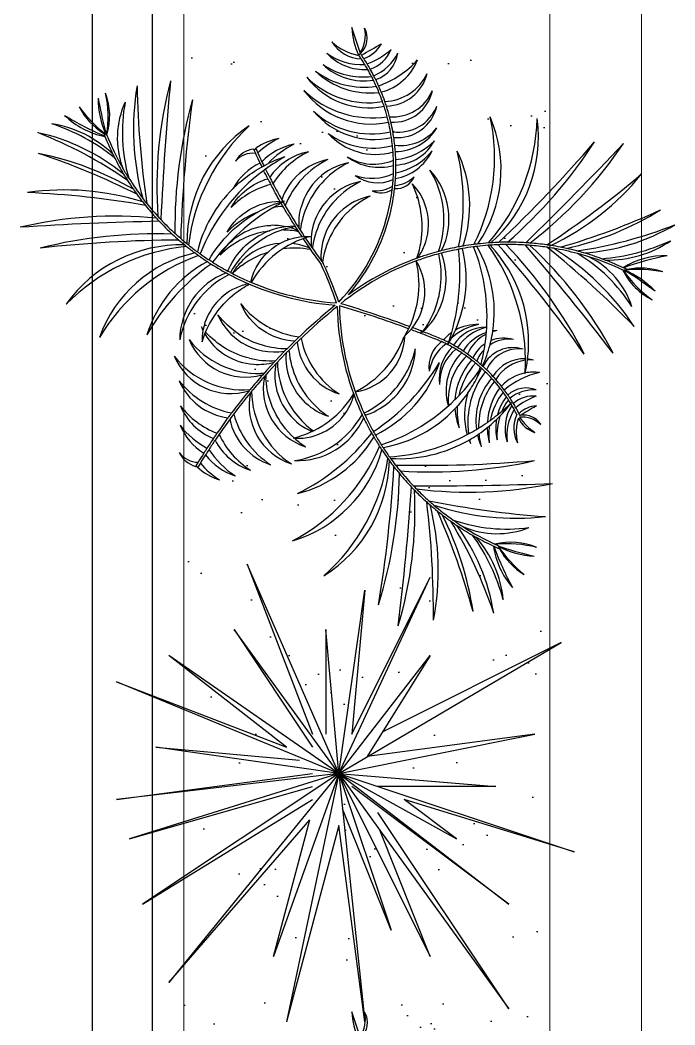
# Model space of a CAD drawing. Header units: millimetres. Extents: x 1227 to 9591, y 2506 to 9588.
# Drawn here: x 3467.7 to 3522.3, y 7191.1 to 7274.9 of the extents above; entities that cross this region are included whole.
import ezdxf

# ---------------------------------------------------------------- set-up
doc = ezdxf.new("R2010")
doc.units = ezdxf.units.MM
doc.layers.add('linee a vista', color=5, linetype='Continuous')
doc.layers.add('Plants', color=92, linetype='Continuous')
doc.layers.add('Pots', color=145, linetype='Continuous', lineweight=13)
doc.layers.add('Soil', color=7, linetype='Continuous', true_color=0xa1c4ab)

# ---------------------------------------------------------------- blocks, each defined once
blk = doc.blocks.new('17')
at = {"layer": 'Soil'}
h = blk.add_hatch(dxfattribs=at)
h.set_pattern_fill('AR-SAND', color=256, scale=1.2, angle=-90, style=0)
h.set_pattern_definition([(307.5, (3106.124, 13045.087), (58.7296, 1.92), [0, -46.3296, 0, -51.816, 0, -49.53]), (277.5, (3106.12, 13045.09), (86.019, -53.9428), [0, -24.9936, 0, -41.7576, 0, -16.002]), (237.5, (3106.124, 13082.577), (0.1725, -94.9191), [0, -15.24, 0, -54.864, 0, -71.628]), (227.5, (3106.12, 13082.58), (26.7515, -91.6268), [0, -7.62, 0, -35.9664, 0, -41.148])])
h.paths.add_polyline_path([(5118.12, 12885.09), (5118.12, 13045.09), (3106.12, 13045.09), (3106.12, 12885.09)])
at = {"layer": 'Plants'}
for p, q in [((4320.12, 12952.79), (4354.41, 13055.66)), ((4354.41, 13055.66), (4331.55, 12981.37)), ((4320.12, 12952.79), (4262.97, 13049.95)), ((4262.97, 13049.95), (4301.93, 12972.01)), ((4320.12, 12952.79), (4302.97, 13038.52)), ((4302.97, 13038.52), (4312.81, 12965.22)), ((4320.12, 12952.79), (4422.99, 13027.09)), ((4320.12, 12952.79), (4377.27, 13027.09)), ((4377.27, 13027.09), (4325.83, 12958.51)), ((4422.99, 13027.09), (4337.26, 12969.94)), ((4320.12, 12952.79), (4325.83, 13021.37)), ((4325.83, 13021.37), (4325.83, 12969.94)), ((4320.12, 12952.79), (4348.69, 13004.23)), ((4348.69, 13004.23), (4331.55, 12981.37)), ((4132.78, 13000.48), (4132.74, 13000.41)), ((4130.64, 12998.47), (4130.62, 12998.44)), ((4127.26, 12990.02), (4127.2, 12989.86)), ((4320.12, 12952.79), (4234.39, 12992.8)), ((4234.39, 12992.8), (4234.39, 12992.8)), ((4302.97, 12958.51), (4234.39, 12992.8)), ((4320.12, 12952.79), (4268.68, 12992.8)), ((4268.68, 12992.8), (4312.81, 12965.22)), ((4320.12, 12952.79), (4400.13, 12992.8)), ((4400.13, 12992.8), (4344.95, 12970.73)), ((4128.2, 12989.65), (4128.14, 12989.5)), ((4128.99, 12981.65), (4129.18, 12981.44)), ((4320.12, 12952.79), (4388.7, 12975.65)), ((4388.7, 12975.65), (4335.63, 12954.42)), ((4320.12, 12952.79), (4240.11, 12964.22)), ((4240.11, 12964.22), (4302.97, 12958.51)), ((4320.12, 12952.79), (4428.7, 12964.22)), ((4428.7, 12964.22), (4342.98, 12952.79)), ((4005.54, 12962.25), (3994.2, 12958.54)), ((4320.12, 12952.79), (4228.68, 12912.79)), ((4320.12, 12952.79), (4257.25, 12947.08)), ((4320.12, 12952.79), (4257.25, 12907.07)), ((4320.12, 12952.79), (4268.68, 12878.5)), ((4320.12, 12952.79), (4280.11, 12855.64)), ((4320.12, 12952.79), (4308.69, 12872.78)), ((4320.12, 12952.79), (4411.56, 12878.5)), ((4320.12, 12952.79), (4400.13, 12924.22)), ((4320.12, 12952.79), (4348.69, 12861.35)), ((4320.12, 12952.79), (4428.7, 12929.93)), ((4320.12, 12952.79), (4377.27, 12867.07)), ((4320.12, 12952.79), (4331.55, 12855.64)), ((4342.98, 12952.79), (4428.7, 12929.93)), ((4257.25, 12947.08), (4302.97, 12947.08)), ((4097.16, 12945.94), (4097.25, 12946)), ((4228.68, 12912.79), (4302.97, 12941.36)), ((4257.25, 12907.07), (4308.69, 12941.36)), ((4331.55, 12855.64), (4320.12, 12941.36)), ((4348.69, 12861.35), (4325.83, 12941.36)), ((4377.27, 12867.07), (4331.55, 12941.36)), ((4400.13, 12924.22), (4340.37, 12940.15)), ((4411.56, 12878.5), (4340.37, 12940.15)), ((4308.69, 12872.78), (4314.4, 12935.65)), ((4308.69, 12929.93), (4268.68, 12878.5)), ((4280.11, 12855.64), (4308.69, 12929.93))]:
    blk.add_line(p, q, dxfattribs=at)
for points in [[(4435.38, 12962.14, 0.196497), (4424.55, 12964.1, -0.339351), (4435.68, 12962.28, -0.001093)], [(4435.7, 12962.25), (4424.36, 12958.54, 0.109533), (4436.35, 12961.47, -0.000646)], [(4135.21, 12931.01, 0.179749), (4159.28, 12942.31, -0.347789)], [(4170.44, 12941.74, -0.003736), (4170.73, 12941.16, 0.294809)], [(4071.74, 12939.09, 0.075374), (4082.75, 12935.96, 0.251822)], [(4105.49, 12914.38, -0.363818), (4085.43, 12940.3, 0.196473), (4105.55, 12914.52, 0.196473)], [(4158.14, 12938.26, -0.229229), (4136.35, 12929.88)], [(4151.44, 12925.42, 0.246361), (4170.73, 12941.16, -0.048035), (4173.58, 12933.38, -0.195329), (4147.66, 12920.98, 0.032147)], [(4082.1, 12935.54, -0.088667), (4072.7, 12936.33, 0.251822)], [(4090.02, 12914.71, -0.129352), (4081.1, 12933.45, 0.431375), (4081, 12933.39, 0.119795), (4084.56, 12918.98)], [(4131.2, 12933.62, -0.290683), (4114.86, 12909.99, 0.200061), (4129.34, 12935.55, 0.204545)], [(4173.58, 12933.38, -0.001903), (4173.66, 12933.06, 0.004287), (4173.69, 12933.5, 0.359478)], [(4072.93, 12923.96, -0.014945), (4070.11, 12928.9, 0.056899), (4074.81, 12917.4, 0.197286)], [(4075.54, 12930.29, -0.003436), (4072.34, 12928.4, 0.029333), (4072.93, 12923.96, 0.094066), (4096.73, 12897.66, 0.016631), (4100.66, 12904.38, -0.1786)], [(4081.24, 12929.68, 0.062421), (4080.62, 12923.04, -0.163076)], [(4128.15, 12909.11, 0.148044), (4134.47, 12930.32, 0.236606)], [(4135.71, 12929.1, -0.183268), (4131.98, 12910.46, 0.232701)], [(4140.41, 12925.98, 0.089256), (4153.66, 12928.68, 0.239259)], [(4056.67, 12919.98, 0.140523), (4093.07, 12892.21, 0.010124), (4095.74, 12896.12, -0.138829), (4074.81, 12917.4, 0.106077), (4083.6, 12904, -0.267567), (4070.08, 12927.1, -0.007749), (4062.73, 12923.08, 0.133418), (4072.79, 12905.77, -0.197101), (4060.27, 12921.8, -0.003808), (4056.59, 12919.94)], [(4069.44, 12927.9, 0.000772), (4070.16, 12928.31), (4070.27, 12928.37)], [(4088.51, 12927.11, 0.160202), (4094.88, 12911.93, 0.366572)], [(4138.7, 12913.82, 0.075449), (4139.73, 12925.24, 0.232803)], [(4141.33, 12915.56, 0.085229), (4140.43, 12924.58, 0.351414)], [(4141.09, 12925.34, 0.097476), (4151.44, 12925.42, 0.362473)], [(4064.51, 12906.58, -0.082287), (4053.64, 12921.94, 0.030096)], [(4056.07, 12920.8, 0.003081), (4056.67, 12919.98, 0.176085)], [(4059.66, 12922.61, 0.002878), (4062.41, 12924.05)], [(4083.43, 12920.05, 0.144874), (4093.62, 12900.92, -0.254884), (4080.62, 12923.04, -0.048866)], [(4083.43, 12920.05, -0.017782), (4082.98, 12922.72)], [(4098.15, 12910.43, -0.086364), (4092.35, 12921.81)], [(4145.26, 12920.17, -0.009368), (4145.33, 12918.74, 0.377655)], [(4146.58, 12920.35, 0.003602), (4146.96, 12920.27, -0.039649)], [(4100.66, 12904.38, -0.1786), (4084.56, 12918.98, -0.008554)], [(4108.03, 12907.74, 0.237435), (4126.04, 12893.55, -0.008495), (4125.03, 12892.74, 0.01585), (4126.58, 12893.45, 0.048298), (4131.48, 12893.04, -0.020925), (4128.07, 12894.26, 0.248521), (4141.33, 12915.56, 0.02818)], [(4145.95, 12919.31, 0.003168), (4145.86, 12919.64, 0.391787)], [(4089.98, 12914.76, 0.090284), (4101.24, 12905.46, 0.008097), (4102.96, 12908.84, -0.027842)], [(4098.1, 12910.49, 0.035297), (4101.53, 12906.51, -0.366572), (4101.5, 12906.45, -0.08219), (4094.88, 12911.93, -0.031169)], [(4106.16, 12913.38, 0.058472), (4108.03, 12907.74, -0.020925)], [(4110.45, 12907.43, -0.043602), (4106.3, 12913.7, 0.369533)], [(4138.7, 12913.82, -0.14981), (4127.25, 12894.6, -0.124183), (4110.45, 12907.43, 0.098921)], [(4152.43, 12914.01, 0.000569), (4152.9, 12913.62)], [(4153.15, 12914.72, 0.00072), (4153.75, 12914.22, 0.086941)], [(4128.15, 12909.11, -0.081837), (4119.71, 12900, 0.153952), (4131.98, 12910.46, 0.041473)], [(4163.03, 12906.91, 0.002758), (4165.42, 12905.13, 0.086941)], [(4101.24, 12905.46, -0.002616), (4100.66, 12904.38)], [(4101.37, 12903.56, 0.003177), (4102.08, 12904.88, 0.040866)], [(4162.6, 12905.97, 0.002406), (4164.69, 12904.42)], [(4171.51, 12899.55, 0.002559), (4173.8, 12897.99)], [(4171.95, 12900.48, 0.002878), (4174.51, 12898.73, 0.086941)], [(4096.73, 12897.66, -0.003885), (4095.74, 12896.12)], [(4096.45, 12895.37, 0.004157), (4097.52, 12897.02, 0.040866)], [(4126.04, 12893.55, 0.005309), (4126.58, 12893.45, -0.020925)], [(4128.07, 12894.26, -0.005146), (4127.25, 12894.6, 0.369533)], [(4178.02, 12895.2, 0.00239), (4180.2, 12893.8)], [(4178.52, 12896.08, 0.002622), (4180.9, 12894.55, 0.086941)], [(4093.07, 12892.21, -0.003104), (4092.22, 12891.03)], [(4092.69, 12889.97, 0.003859), (4093.76, 12891.44, 0.040866)], [(4184.13, 12891.35, 0.001961), (4185.95, 12890.25)], [(4184.51, 12892.3, 0.00206), (4186.41, 12891.15, 0.086941)], [(4089.21, 12887.1, -0.001743), (4088.7, 12886.46)], [(4089.19, 12885.47, 0.002276), (4089.87, 12886.3, 0.040866)], [(4086.39, 12883.7, -0.007125), (4084.18, 12881.21)], [(4084.46, 12880.02, 0.008209), (4087.04, 12882.91, 0.040866)], [(4078.13, 12875.06, -0.004048), (4076.74, 12873.77)], [(4077.53, 12873.13, 0.003791), (4078.84, 12874.35, 0.040866)], [(4071.06, 12868.89, -0.006188), (4068.78, 12867.11)], [(4070.41, 12867.1, 0.004036), (4071.91, 12868.28, 0.040866)], [(4064.86, 12863.01, 0.005709), (4067.06, 12864.57, 0.040866)], [(4059.95, 12860.99, -0.010919), (4055.56, 12858.37)], [(4058.26, 12858.77, 0.006714), (4060.96, 12860.44, 0.040866)], [(4049.58, 12854.07, 0.003648), (4051.12, 12854.84, 0.040866)], [(4041.15, 12851.44, -0.000462), (4040.95, 12851.36)], [(4041.63, 12850.54, 0.000378), (4041.79, 12850.61, 0.040866)]]:
    blk.add_lwpolyline(points, format="xyb", dxfattribs=at)
for centre, radius, start, end in [((4003.74, 13054.25), 89.09, 3.651, 30.678), ((3899.59, 13028.45), 194.32, 8.4065, 21.5106), ((4046.97, 13070.38), 48.84, 358.7158, 34.2682), ((4008.12, 13061.14), 87.32, 4.2903, 24.883), ((4128.98, 13095.61), 35.11, 178.8388, 211.7576), ((4224.11, 13122.5), 132.84, 191.3683, 199.8991), ((3957.16, 13021.48), 137.08, 13.0034, 31.6298), ((3786.33, 12961.19), 316.48, 16.2373, 24.6864), ((4128.45, 13084.63), 29.16, 160.3907, 191.6781), ((4157.79, 13083.2), 57.9, 168.8265, 185.5774), ((4133.98, 13064.12), 36.4, 132.3526, 158.3015), ((4280.47, 12962.78), 213.75, 143.1361, 146.9078), ((4087.69, 13102.64), 28.55, 295.9101, 333.3533), ((4072.51, 13118.43), 49.74, 303.8983, 324.8954), ((3986.52, 12996.38), 114.07, 25.5341, 51.0825), ((3749.49, 12822.16), 405.51, 33.1086, 40.4276), ((4406.98, 12790.64), 405.51, 134.0824, 141.3699), ((4187.71, 12986.73), 114.07, 123.4275, 148.309), ((4155.05, 13019.71), 72.53, 122.4221, 148.9238), ((4128.08, 13045.13), 37.74, 108.403, 153.334), ((4206.11, 13027.05), 118.12, 154.0524, 154.8289), ((4128.45, 13084.63), 29.16, 191.6781, 194.0132), ((4280.47, 12962.78), 213.75, 146.9078, 147.518), ((4206.11, 13027.05), 117.11, 153.3996, 154.672), ((3945.48, 12927.83), 179.37, 37.203, 56.3743), ((3167.97, 12142.06), 1281.92, 44.12085, 46.84242), ((4206.11, 13027.05), 117.11, 154.7778, 162.6046), ((4206.11, 13027.05), 118.12, 154.9155, 159.0497), ((4206.11, 13027.05), 118.12, 154.8289, 154.9155), ((4206.11, 13027.05), 117.11, 154.672, 154.7778), ((4919.87, 12058.06), 1281.92, 127.66759, 130.38839), ((4221.1, 12914.61), 179.37, 118.1357, 137.2583), ((4206.11, 13027.05), 118.12, 159.0497, 159.8858), ((4206.11, 13027.05), 118.12, 159.8858, 163.8423), ((3931.27, 12890.19), 207.72, 41.0184, 57.0804), ((3671.76, 12630.42), 571.97, 43.2926, 49.3771), ((4206.11, 13027.05), 117.11, 162.6046, 165.107), ((4232.59, 12875.74), 207.72, 117.4296, 133.7296), ((4466.06, 12592.34), 571.97, 125.1329, 131.2295), ((4206.11, 13027.05), 117.11, 165.107, 170.3621), ((4206.11, 13027.05), 118.12, 165.381, 167.6451), ((4206.11, 13027.05), 118.12, 163.8423, 165.381), ((4206.11, 13027.05), 118.12, 167.6451, 168.9536), ((4206.11, 13027.05), 118.12, 168.9536, 170.9904), ((4206.11, 13027.05), 118.12, 171.9154, 175.5173), ((4206.11, 13027.05), 118.12, 170.9904, 171.9154), ((4206.11, 13027.05), 117.11, 171.7804, 175.4452), ((4206.11, 13027.05), 117.11, 170.3621, 171.7804), ((4017.86, 13009.42), 179.37, 352.7264, 11.8489), ((2912.54, 12994.42), 1281.92, 359.5963, 2.31709), ((3803.43, 13072.18), 405.51, 348.6148, 355.9023), ((4094.58, 13030.17), 114.07, 341.6757, 6.5572), ((4042.13, 12978.48), 61.59, 41.5229, 97.5876), ((4031.7, 12953.73), 85.82, 48.7225, 88.465), ((4164.45, 13037.91), 19.66, 172.4715, 190.674), ((4178.82, 13047.73), 34.62, 192.0833, 220.7471), ((4163.48, 13034.68), 11.78, 157.901, 222.3841), ((4169.66, 13038.11), 17.12, 176.6305, 217.6985), ((4167.51, 13037.48), 12.29, 172.3804, 222.7495), ((4182.53, 13048.61), 28.81, 199.256, 219.6479), ((5521.28, 13851.55), 1585.7, 210.81804, 211.1188), ((4171.29, 13039.94), 11.84, 183.7009, 224.7466), ((4172.21, 13033.77), 8.62, 121.5261, 191.6155), ((4176.27, 13032.94), 11.85, 136.3267, 185.7028), ((4150.95, 13051.54), 23.96, 304.3767, 327.1816), ((4160.13, 13041.69), 11.4, 294.4963, 344.0527), ((3980.7, 12993.24), 207.72, 356.2551, 12.5551), ((3613.53, 12990.02), 571.97, 358.7552, 4.8517), ((4247.66, 13028.01), 28.55, 156.6314, 194.0746), ((4269.51, 13026.54), 49.74, 165.0893, 186.0864), ((4206.11, 13027.05), 118.12, 176.3862, 180.2601), ((4206.11, 13027.05), 118.12, 175.5173, 176.3862), ((4206.11, 13027.05), 117.11, 176.3729, 180.592), ((4206.11, 13027.05), 117.11, 175.4452, 176.3729), ((4131.62, 12974.19), 61.59, 83.1023, 133.4274), ((4139.63, 12948.56), 85.82, 90.4603, 125.8761), ((4154.66, 13033.7), 15.73, 177.533, 239.2506), ((4139.63, 12948.56), 85.82, 90.0324, 90.4603), ((4154.66, 13033.7), 15.73, 164.5686, 174.0632), ((4131.62, 12974.19), 61.59, 82.6491, 83.1023), ((4157.28, 13036.58), 17.83, 175.8014, 184.2253), ((4131.62, 12974.19), 61.59, 77.3186, 82.6491), ((4139.63, 12948.56), 85.82, 86.3142, 90.0324), ((4157.28, 13036.58), 17.83, 187.0891, 238.4415), ((4131.62, 12974.19), 61.59, 76.9224, 77.3186), ((4164.32, 13038.12), 19.57, 191.5428, 226.7221), ((4139.63, 12948.56), 85.82, 86.045, 86.3142), ((4140.84, 13026.34), 72.53, 341.0609, 7.5626), ((4177.64, 13022.01), 37.74, 336.6506, 21.5816), ((4188.8, 13039.7), 36.4, 331.6832, 357.6321), ((4188.12, 13070.2), 57.9, 304.4073, 321.1582), ((4017.02, 13086.83), 213.75, 343.045, 346.8486), ((4208.07, 13048.65), 29.16, 298.3843, 329.594), ((4148.7, 13028.96), 14.63, 162.4645, 244.0621), ((4150.29, 13031.5), 15.65, 173.1659, 245.0875), ((4195.98, 12967.11), 72.48, 119.4481, 121.151), ((4195.98, 12967.11), 71.47, 119.1685, 120.8691), ((4214.32, 12933.96), 110.36, 117.7778, 119.2789), ((4195.98, 12967.11), 71.47, 117.2134, 119.1685), ((4172.36, 13046.71), 20.52, 236.8987, 278.126), ((4176.43, 13005.08), 29.78, 115.176, 117.0579), ((4169.24, 13042.52), 13.25, 243.3645, 299.0149), ((4163.77, 13032.04), 0, 64.0795, 64.0795), ((4170.91, 13049.63), 19.3, 251.6979, 284.256), ((4206.11, 13027.05), 118.12, 180.2601, 182.1415), ((4206.11, 13027.05), 117.11, 180.592, 182.2248), ((4144.65, 13024.87), 14.73, 163.2096, 202.03), ((4145.48, 13027.12), 15.07, 172.3371, 213.0671), ((4182.11, 12983.97), 50.65, 125.6415, 128.0232), ((4206.28, 12954.23), 88.94, 125.3871, 127.1353), ((4195.98, 12967.11), 71.47, 124.4543, 126.4286), ((4195.98, 12967.11), 72.48, 123.3718, 124.641), ((4195.98, 12967.11), 71.47, 123.1894, 124.4543), ((4169.13, 13043.57), 22.18, 232.2189, 255.2084), ((4195.98, 12967.11), 72.48, 121.151, 123.3718), ((4195.98, 12967.11), 71.47, 121.6886, 123.1894), ((4172.13, 13047.79), 25.86, 233.7989, 246.7422), ((4121.01, 12979.13), 61.59, 52.4762, 53.0623), ((4096.22, 12968.81), 85.82, 43.5384, 43.9397), ((4096.22, 12968.81), 85.82, 40.0501, 43.5384), ((4195.98, 12967.11), 71.47, 120.8691, 121.6075), ((4121.01, 12979.13), 61.59, 45.7427, 52.4762), ((4169.45, 13044.17), 18.7, 237.1626, 288.0906), ((4215.74, 13055.14), 35.11, 278.2271, 311.1459), ((4175.22, 13145.31), 132.84, 290.0856, 298.6164), ((4056.18, 12966.16), 57.57, 55.5421, 113.4524), ((4051.17, 12937.87), 83.05, 62.9193, 102.4422), ((4206.11, 13027.05), 118.12, 182.1415, 183.7599), ((4206.11, 13027.05), 117.11, 182.2248, 183.9837), ((4118.37, 12963.18), 57.57, 81.5834, 119.7233), ((4143.53, 13024.61), 17.12, 189.3135, 195.2926), ((4145.09, 13022.72), 18.48, 182.7415, 188.0771), ((4195.98, 12967.11), 72.48, 131.5066, 132.9259), ((4195.98, 12967.11), 71.47, 131.3077, 132.7579), ((4199.83, 12962.61), 78.41, 128.6099, 131.435), ((4195.98, 12967.11), 71.47, 128.3996, 131.3077), ((4168.69, 13045.96), 32.07, 231.6858, 271.0051), ((4195.98, 12967.11), 71.47, 126.4286, 128.3996), ((4168.53, 13046.82), 29.13, 234.4251, 266.4472), ((4171.92, 13048.38), 30.04, 232.2833, 258.3918), ((4096.22, 12968.81), 85.82, 38.4101, 40.0501), ((4096.22, 12968.81), 85.82, 35.7523, 38.4101), ((4172.13, 13047.79), 25.86, 251.6569, 275.0735), ((4121.01, 12979.13), 61.59, 43.7054, 45.7427), ((4169.13, 13043.57), 22.18, 260.6527, 283.7734), ((4121.01, 12979.13), 61.59, 39.7957, 43.7054), ((4113.65, 13070.18), 117.11, 327.3801, 335.2069), ((4266.99, 12940.38), 87.32, 105.1017, 125.6944), ((4249.11, 12976.09), 48.84, 95.7165, 131.2689), ((4113.65, 13070.18), 117.11, 335.2069, 335.3127), ((4113.65, 13070.18), 117.11, 335.3127, 337.04), ((4017.02, 13086.83), 213.75, 342.4667, 343.045), ((4113.65, 13070.18), 118.12, 335.1558, 336.4558), ((4208.07, 13048.65), 29.16, 295.9715, 298.3843), ((4206.11, 13027.05), 118.12, 183.7599, 184.2817), ((4206.11, 13027.05), 118.12, 184.2817, 186.5247), ((4206.11, 13027.05), 117.11, 183.9837, 184.3833), ((4206.11, 13027.05), 117.11, 184.3833, 186.8052), ((4120.65, 12934.54), 83.05, 85.2836, 111.6553), ((4125.18, 13017.08), 0.0276, 4.3757, 169.4829), ((4141.58, 13017.01), 16.43, 179.713, 238.5373), ((4146.8, 13023.09), 22.41, 195.5453, 235.1857), ((4118.37, 12963.18), 57.57, 81.3636, 81.5834), ((4118.37, 12963.18), 57.57, 77.3349, 81.3636), ((4145.04, 13023.05), 18.48, 198.0976, 239.2003), ((4120.65, 12934.54), 83.05, 84.7959, 85.2836), ((4120.65, 12934.54), 83.05, 81.9084, 84.7959), ((4143.49, 13024.94), 17.12, 206.6783, 247.4483), ((4118.37, 12963.18), 57.57, 75.4311, 77.3349), ((4144.65, 13024.87), 14.73, 213.3864, 245.8851), ((4120.65, 12934.54), 83.05, 80.1038, 81.9084), ((4118.37, 12963.18), 57.57, 65.625, 75.4311), ((4120.65, 12934.54), 83.05, 75.453, 80.1038), ((4145.48, 13027.12), 15.07, 225.5729, 248.513), ((4195.98, 12967.11), 72.48, 136.1648, 137.7863), ((4195.98, 12967.11), 71.47, 135.9772, 137.7908), ((4195.98, 12967.11), 72.48, 132.9259, 136.1648), ((4195.98, 12967.11), 71.47, 132.7579, 135.9772), ((4166.88, 13045.72), 36.53, 232.3912, 277.6991), ((4166.01, 13041.23), 28.51, 229.403, 277.6499), ((4096.22, 12968.81), 85.82, 34.761, 35.7523), ((4096.22, 12968.81), 85.82, 31.6912, 34.761), ((4171.92, 13048.38), 30.04, 263.1429, 277.2078), ((4121.01, 12979.13), 61.59, 38.7567, 39.7957), ((4168.53, 13046.82), 29.13, 270.9888, 284.2105), ((4121.01, 12979.13), 61.59, 34.5213, 38.7567), ((4311.69, 12836.22), 194.32, 108.4741, 121.5781), ((4264.53, 12932.6), 89.09, 99.3067, 126.3337), ((4113.65, 13070.18), 118.12, 330.935, 335.0692), ((4113.65, 13070.18), 118.12, 335.0692, 335.1558), ((4206.11, 13027.05), 118.12, 186.5247, 187.4091), ((4206.11, 13027.05), 117.11, 186.8052, 187.5167), ((4142.72, 13012.92), 18.72, 176.7711, 209.1481), ((4145.83, 13017.47), 22.08, 189.1146, 224.5422), ((4195.98, 12967.11), 72.48, 140.6196, 142.3078), ((4195.98, 12967.11), 71.47, 140.5028, 142.234), ((4195.98, 12967.11), 72.48, 138.7175, 140.6196), ((4195.98, 12967.11), 71.47, 138.3166, 140.5028), ((4161.76, 13035.82), 31.29, 228.0066, 257.7301), ((4195.98, 12967.11), 72.48, 137.9914, 138.7175), ((4195.98, 12967.11), 72.48, 137.7863, 137.9914), ((4195.98, 12967.11), 71.47, 137.7908, 138.3166), ((4120.65, 12934.54), 83.05, 73.7717, 74.6757), ((4121.09, 12961.91), 57.57, 63.1622, 67.5873), ((4097.68, 12945.25), 83.05, 46.2481, 56.213), ((4120.65, 12934.54), 83.05, 71.4451, 73.7717), ((4121.09, 12961.91), 57.57, 55.2862, 63.1622), ((4096.22, 12968.81), 85.82, 30.9742, 31.6912), ((4096.22, 12968.81), 85.82, 28.315, 30.9742), ((4168.69, 13045.96), 32.07, 275.4885, 285.7577), ((4121.01, 12979.13), 61.59, 33.8055, 34.5213), ((4166.01, 13041.23), 28.51, 282.5063, 293.5338), ((4121.01, 12979.13), 61.59, 30.028, 33.8055), ((4113.65, 13070.18), 118.12, 330.0989, 330.935), ((4072.06, 12955.25), 54.78, 71.2352, 115.8031), ((4206.11, 13027.05), 118.12, 187.4091, 189.718), ((4206.11, 13027.05), 117.11, 187.5167, 189.9559), ((4104.22, 12953.7), 54.78, 66.1483, 104.2219), ((4195.98, 12967.11), 72.48, 144.5725, 146.4372), ((4195.98, 12967.11), 71.47, 144.5429, 146.4984), ((4195.98, 12967.11), 72.48, 142.3078, 144.5725), ((4195.98, 12967.11), 71.47, 142.234, 144.5429), ((4156.73, 13027.36), 26.7, 224.7318, 275.1296), ((4158.83, 13032.64), 29.12, 228.3561, 265.9903), ((4121.09, 12961.91), 57.57, 47.8704, 55.2862), ((4163.46, 13038.83), 31.11, 252.0564, 286.0934), ((4096.22, 12968.81), 85.82, 27.8751, 28.315), ((4096.22, 12968.81), 85.82, 4.1086, 27.8751), ((4166.88, 13045.72), 36.53, 281.7655, 284.3577), ((4121.01, 12979.13), 61.59, 29.7822, 30.028), ((4163.46, 13038.83), 31.11, 290.7063, 293.646), ((4121.01, 12979.13), 61.59, 356.5573, 29.7822), ((4332.93, 12706.21), 316.48, 105.2983, 113.7473), ((4269.35, 12875.85), 137.08, 98.3549, 116.9813), ((4113.65, 13070.18), 118.12, 326.1424, 330.0989), ((4070.5, 12912.09), 95.11, 78.1464, 103.5434), ((4206.11, 13027.05), 118.12, 189.718, 190.6708), ((4206.11, 13027.05), 118.12, 190.6708, 194.3542), ((4206.11, 13027.05), 117.11, 189.9559, 190.7917), ((4101.65, 12910.6), 95.11, 74.2941, 96.3883), ((4206.11, 13027.05), 117.11, 190.7917, 194.5381), ((4104.22, 12953.7), 54.78, 61.8136, 66.1483), ((4195.98, 12967.11), 72.48, 148.7646, 150.3214), ((4195.98, 12967.11), 71.47, 148.9474, 150.447), ((4195.98, 12967.11), 72.48, 146.4372, 148.7646), ((4195.98, 12967.11), 71.47, 146.4984, 148.9474), ((4149.63, 13015.87), 19.05, 218.6491, 271.5678), ((4152.76, 13022.59), 22.92, 224.3775, 286.4674), ((4097.68, 12945.25), 83.05, 44.6217, 46.2481), ((4097.68, 12945.25), 83.05, 18.3294, 44.6217), ((4161.76, 13035.82), 31.29, 266.2401, 283.7247), ((4121.09, 12961.91), 57.57, 46.3908, 47.8704), ((4158.83, 13032.64), 29.12, 273.8825, 290.8369), ((4121.09, 12961.91), 57.57, 10.2614, 46.3908), ((4113.65, 13070.18), 117.11, 324.8777, 327.3801), ((4113.65, 13070.18), 118.12, 324.6037, 326.1424), ((4077.85, 12969.17), 31.76, 64.1983, 132.3952), ((4078.08, 12957.5), 41.26, 70.1896, 121.6297), ((4103.92, 12967.92), 31.76, 70.9829, 110.5989), ((4142.72, 13012.92), 18.72, 215.0831, 230.0132), ((4101.65, 12910.6), 95.11, 71.981, 74.2941), ((4104.22, 12953.7), 54.78, 59.6473, 61.8136), ((4195.98, 12967.11), 72.48, 152.5384, 154.267), ((4101.65, 12910.6), 95.11, 71.5141, 71.981), ((4145.83, 13017.47), 22.08, 228.0662, 230.1058), ((4195.98, 12967.11), 71.47, 152.8361, 154.3514), ((4195.98, 12967.11), 72.48, 152.2959, 152.5384), ((4101.65, 12910.6), 95.11, 70.9666, 71.5141), ((4195.98, 12967.11), 72.48, 150.3214, 152.1455), ((4104.22, 12953.7), 54.78, 58.7069, 59.6473), ((4195.98, 12967.11), 71.47, 152.2318, 152.8361), ((4147.32, 13010.43), 18.36, 215.6122, 260.5302), ((4195.98, 12967.11), 71.47, 150.447, 152.1648), ((4147.73, 13016.6), 19.91, 225.6347, 276.9752), ((4159.05, 13000.57), 0.209, 11.2006, 72.6526), ((4113.65, 13070.18), 117.11, 319.6225, 324.8777), ((4113.65, 13070.18), 118.12, 322.3396, 324.6037), ((4024.75, 12978.5), 17.54, 354.5443, 77.5426), ((4021.93, 12978.95), 17.94, 351.9168, 68.4151), ((4026.41, 12977.03), 22, 1.3016, 58.0107), ((4025.36, 12979.74), 20.39, 353.027, 51.4387), ((4033.86, 12976.71), 20.42, 2.9901, 61.4499), ((4024.16, 12974.61), 27.92, 6.3964, 45.8301), ((4206.11, 13027.05), 118.12, 194.3542, 195.0823), ((4206.11, 13027.05), 118.12, 195.0823, 197.09), ((4206.11, 13027.05), 117.11, 194.5381, 195.1377), ((4102.58, 12956.32), 41.26, 83.3101, 103.3433), ((4206.11, 13027.05), 117.11, 195.1377, 196.9935), ((4102.58, 12956.32), 41.26, 52.8804, 83.3101), ((4103.92, 12967.92), 31.76, 42.1148, 70.9829), ((4555.3, 12823.9), 459.14, 158.0388, 158.7896), ((4555.3, 12823.9), 458.13, 158.0326, 158.7896), ((4555.3, 12823.9), 459.14, 157.6577, 158.0388), ((4555.3, 12823.9), 458.13, 157.6978, 158.0326), ((4195.98, 12967.11), 72.48, 154.267, 154.363), ((4555.3, 12823.9), 458.13, 157.6595, 157.6978), ((4142.46, 13005.91), 13.71, 216.4505, 277.677), ((4091.55, 12915.31), 95.11, 33.5964, 59.0181), ((4122.92, 12944.98), 54.78, 25.7628, 71.2778), ((4231.25, 12882.22), 114.07, 78.9021, 104.4506), ((4113.65, 13070.18), 118.12, 318.9943, 321.0311), ((4113.65, 13070.18), 118.12, 321.0311, 322.3396), ((4009.75, 12973.24), 18.73, 1.1953, 76.1837), ((4005.24, 12972.19), 21.23, 2.0396, 64.9508), ((4018.15, 12976.67), 17.41, 356.3608, 78.2877), ((4014.58, 12976.5), 18.63, 355.3524, 67.5863), ((4038.28, 12973.55), 22.29, 10.4845, 63.9811), ((4031.75, 12972.97), 26.29, 10.4322, 51.6376), ((4080.13, 12966.51), 25.5, 68.0641, 133.7681), ((4080.13, 12966.51), 25.5, 54.6786, 68.0641), ((4206.11, 13027.05), 118.12, 197.09, 199.6557), ((4206.11, 13027.05), 117.11, 196.9935, 200.1606), ((4109.54, 12964.96), 25.5, 40.7419, 121.5966), ((4113.65, 13070.18), 117.11, 314.5395, 318.2043), ((4113.65, 13070.18), 118.12, 314.4674, 318.0693), ((4113.65, 13070.18), 117.11, 318.2043, 319.6225), ((4250.07, 12588.65), 405.51, 89.557, 96.8761), ((4113.65, 13070.18), 118.12, 318.0693, 318.9943), ((3999.68, 12965.51), 23.4, 14.5418, 68.2807), ((3980.92, 12956.93), 40.88, 18.9542, 47.8705), ((4055.98, 12977.8), 8.63, 356.1607, 66.6933), ((4050.23, 12976.51), 13, 3.784, 45.1514), ((4081.28, 12946.01), 43.21, 81.4835, 115.7736), ((4081.28, 12946.01), 43.21, 71.4971, 81.4835), ((4206.11, 13027.05), 118.12, 199.6557, 199.824), ((4206.11, 13027.05), 118.12, 199.824, 216.3605), ((4206.11, 13027.05), 117.11, 200.1606, 200.1788), ((4106.43, 12944.67), 43.21, 58.7364, 103.7146), ((4206.11, 13027.05), 117.11, 200.1788, 218.8194), ((4555.3, 12823.9), 459.14, 158.8552, 159.4623), ((4555.3, 12823.9), 458.13, 158.8108, 159.5055), ((4555.3, 12823.9), 459.14, 158.8108, 158.842), ((4125.4, 12946.04), 41.26, 45.738, 77.1043), ((4133.43, 12954.52), 31.76, 58.7327, 87.8699), ((4113.65, 13070.18), 117.11, 313.6118, 314.5395), ((4113.65, 13070.18), 118.12, 313.5985, 314.4674), ((4205.1, 12806.72), 179.37, 73.6104, 92.7816), ((4555.3, 12823.9), 459.14, 159.6265, 163.5874), ((4555.3, 12823.9), 458.13, 159.6387, 163.6218), ((4128.19, 12956.16), 25.5, 8.6993, 88.2029), ((4114.63, 12940.74), 43.21, 26.4514, 70.328), ((4133.43, 12954.52), 31.76, 17.8956, 58.7327), ((4113.65, 13070.18), 117.11, 309.3927, 313.6118), ((4113.65, 13070.18), 118.12, 309.7245, 313.5985), ((4102.64, 11706.06), 1281.92, 83.14227, 85.86384), ((4003.6, 12964.64), 14.03, 17.9721, 82.8512), ((3996.45, 12960.22), 20.38, 22.783, 64.1217), ((4054.89, 12891.58), 86.19, 98.46, 100.1534), ((4054.89, 12891.58), 86.19, 96.1945, 98.46), ((4054.89, 12891.58), 86.19, 94.3182, 96.1945), ((4054.89, 12891.58), 86.19, 91.9825, 94.3182), ((4054.89, 12891.58), 86.19, 90.4278, 91.9825), ((4054.89, 12891.58), 86.19, 88.1998, 90.4278), ((4054.89, 12891.58), 86.19, 86.4692, 88.1998), ((4054.89, 12891.58), 86.19, 84.468, 86.4692), ((4054.89, 12891.58), 86.19, 83.5367, 84.468), ((4054.89, 12891.58), 86.19, 75.9983, 83.5367), ((4113.65, 13070.18), 117.11, 306.001, 307.7599), ((4113.65, 13070.18), 118.12, 306.2247, 307.8432), ((4113.65, 13070.18), 117.11, 307.7599, 309.3927), ((4113.65, 13070.18), 118.12, 307.8432, 309.7245), ((4153.11, 12405.88), 571.97, 80.6076, 86.6921), ((4185.39, 12771.65), 207.72, 72.9042, 88.9663), ((3998.36, 12962.09), 14.63, 17.6186, 68.3718), ((3978.05, 12952.96), 34.3, 20.9414, 41.4962), ((3995.33, 12965.83), 33.94, 307.2185, 11.5123), ((3999.31, 12967.08), 37.04, 307.1062, 11.6371), ((3990.16, 12967.53), 43.49, 316.3945, 8.4883), ((4054.89, 12891.58), 86.19, 109.2652, 112.1923), ((4054.89, 12891.58), 86.19, 107.8452, 109.2652), ((4054.89, 12891.58), 85.18, 107.9869, 109.4328), ((4054.89, 12891.58), 86.19, 104.6095, 107.8452), ((4054.89, 12891.58), 85.18, 104.7678, 107.9869), ((4008.43, 12968.29), 34.66, 309.9153, 12.5552), ((4003.42, 12967.09), 37.25, 317.0275, 12.8935), ((4054.89, 12891.58), 86.19, 102.9847, 104.6095), ((4054.89, 12891.58), 85.18, 103.0973, 104.7678), ((4054.89, 12891.58), 86.19, 100.1534, 102.9847), ((4054.89, 12891.58), 85.18, 100.2523, 103.0973), ((4054.89, 12891.58), 85.18, 98.5227, 100.2523), ((4021.78, 12968.88), 27.84, 312.106, 15.9422), ((4014.41, 12967.57), 32.44, 323.3949, 15.5451), ((4054.89, 12891.58), 85.18, 96.2198, 98.5227), ((4054.89, 12891.58), 85.18, 94.267, 96.2198), ((4054.89, 12891.58), 85.18, 91.8288, 94.267), ((4031.55, 12970.48), 23.71, 323.777, 15.3576), ((4031.2, 12968.09), 22.68, 329.1844, 22.3619), ((4054.89, 12891.58), 85.18, 90.3224, 91.8288), ((4054.89, 12891.58), 85.18, 87.9495, 90.3224), ((4038.2, 12967.33), 21.86, 340.222, 25.4233), ((4054.89, 12891.58), 85.18, 86.1981, 87.9495), ((4045.71, 12969.74), 16.33, 323.0752, 24.7658), ((4054.89, 12891.58), 85.18, 84.1682, 86.1981), ((4050.33, 12968.78), 15.22, 354.6456, 29.7367), ((4054.89, 12891.58), 85.18, 83.2341, 84.1682), ((4057.24, 12971.26), 9.12, 334.6544, 32.5777), ((4054.89, 12891.58), 85.18, 76.1834, 83.2341), ((4054.89, 12891.58), 85.18, 45.9272, 76.1834), ((4054.89, 12891.58), 86.19, 49.3961, 75.9983), ((4125.4, 12946.04), 41.26, 25.5055, 45.738), ((4113.65, 13070.18), 117.11, 303.1795, 305.6014), ((4113.65, 13070.18), 118.12, 303.46, 305.703), ((4113.65, 13070.18), 117.11, 305.6014, 306.001), ((4113.65, 13070.18), 118.12, 305.703, 306.2247), ((4169.54, 12889.44), 85.82, 41.5197, 81.2622), ((4181.8, 12913.33), 61.59, 32.3971, 88.4618), ((3994.26, 12958.96), 14.29, 19.5021, 60.6586), ((2365.35, 12029.42), 1887.74, 29.63049, 29.93417), ((4054.89, 12891.58), 86.19, 117.3854, 119.6145), ((3988.06, 12966.45), 34.68, 316.5417, 6.4921), ((3984.47, 12963.85), 35.76, 323.5444, 8.6288), ((4054.89, 12891.58), 86.19, 116.1201, 117.3854), ((3988.86, 12965.8), 38.18, 314.9945, 9.2128), ((4054.89, 12891.58), 86.19, 114.1805, 116.1201), ((4054.89, 12891.58), 85.18, 114.3054, 116.2773), ((4054.89, 12891.58), 86.19, 112.1923, 114.1805), ((4054.89, 12891.58), 85.18, 112.3342, 114.3054), ((4054.89, 12891.58), 85.18, 109.4328, 112.3342), ((4113.65, 13070.18), 117.11, 299.193, 300.0288), ((4113.65, 13070.18), 118.12, 299.3139, 300.2667), ((4113.65, 13070.18), 117.11, 300.0288, 302.468), ((4113.65, 13070.18), 118.12, 300.2667, 302.5756), ((4144.77, 12921.33), 54.78, 14.1816, 58.7495), ((4113.65, 13070.18), 117.11, 302.468, 303.1795), ((4113.65, 13070.18), 118.12, 302.5756, 303.46), ((4144.88, 12894.15), 83.05, 27.5425, 67.0654), ((4163.33, 12916.18), 57.57, 16.5323, 74.4426), ((3998.77, 12955.93), 9.26, 43.2357, 118.2144), ((3997.42, 12949.87), 14.54, 57.5571, 102.0243), ((3990.28, 12963.96), 22.26, 312.6616, 3.8649), ((3985.95, 12962.42), 24.43, 322.6262, 4.1075), ((4054.89, 12891.58), 86.19, 123.1716, 124.3679), ((4054.89, 12891.58), 86.19, 121.3157, 123.1716), ((4054.89, 12891.58), 85.18, 121.55, 123.492), ((4054.89, 12891.58), 86.19, 119.6145, 121.3157), ((4054.89, 12891.58), 85.18, 119.8514, 121.55), ((3991.08, 12963.94), 26.41, 316.9788, 8.7519), ((3984.96, 12963.29), 30.78, 325.6787, 7.1441), ((4054.89, 12891.58), 85.18, 117.5387, 119.8514), ((4054.89, 12891.58), 85.18, 116.2773, 117.5387), ((4102.14, 12983.44), 38.19, 206.2033, 214.4537), ((4094.16, 12971.82), 26.8, 191.2848, 206.8995), ((4113.65, 13070.18), 117.11, 292.9912, 294.7264), ((4113.65, 13070.18), 117.11, 294.7264, 295.2737), ((4113.65, 13070.18), 118.12, 294.9024, 295.6304), ((4113.65, 13070.18), 117.11, 295.2737, 299.193), ((4113.65, 13070.18), 118.12, 295.6304, 299.3139), ((4151.72, 12934.72), 31.76, 357.5895, 65.7864), ((4112.71, 12892.4), 95.11, 26.4412, 51.8382), ((3993.59, 12987.04), 28.5, 271.2287, 296.232), ((3992.12, 12963.22), 15.78, 301.7373, 357.8181), ((3983.75, 12965.62), 22.98, 316.4962, 349.9198), ((3998.77, 12955.93), 9.26, 42.9852, 43.2357), ((4054.89, 12891.58), 86.19, 124.3679, 124.9291), ((3998.77, 12955.93), 9.26, 36.722, 42.9852), ((4054.89, 12891.58), 85.18, 124.7196, 124.8677), ((4054.89, 12891.58), 85.18, 123.492, 124.7196), ((4095.76, 12979.1), 38.19, 206.2033, 227.0017), ((4087.78, 12967.49), 26.8, 191.2848, 228.4004), ((4094.16, 12971.82), 26.8, 206.8995, 273.9263), ((4102.14, 12983.44), 38.19, 214.4537, 261.8773), ((4113.65, 13070.18), 117.11, 271.0304, 292.9912), ((4113.65, 13070.18), 118.12, 271.1999, 292.8947), ((4131.77, 12922.46), 43.21, 48.5012, 58.4876), ((4148.21, 12934.75), 25.5, 61.9206, 75.3061), ((4113.65, 13070.18), 118.12, 292.8947, 294.9024), ((4142.63, 12927.39), 41.26, 8.355, 59.7951), ((4087.58, 12973.84), 38.19, 206.2033, 245.4991), ((4079.6, 12962.22), 26.8, 191.2848, 255.0875), ((4148.21, 12934.75), 25.5, 357.1991, 61.9206), ((4095.76, 12979.1), 38.19, 227.0017, 262.3111), ((4179.33, 12766.06), 197.78, 109.2446, 114.5203), ((4179.33, 12766.06), 196.77, 109.2298, 114.5048), ((3997.71, 12960.19), 117.11, 333.9915, 355.9142), ((3997.71, 12960.19), 118.12, 334.0881, 355.6654), ((4325.17, 13122.22), 270.54, 219.1906, 228.5511), ((4325.17, 13122.22), 269.53, 219.1398, 228.5692), ((4122.29, 12973.72), 38.19, 281.6519, 326.997), ((4128.84, 12961.24), 26.8, 276.0584, 341.9154), ((4131.77, 12922.46), 43.21, 26.5039, 48.5012), ((4086.15, 12964.85), 38.19, 206.2033, 248.283), ((4078.17, 12953.23), 26.8, 191.2848, 250.9929), ((4087.78, 12967.49), 26.8, 228.4004, 274.6436), ((4138.59, 12956.59), 26.8, 316.8501, 341.9154), ((4132.04, 12969.07), 38.19, 315.5105, 326.997), ((3936.52, 13162.37), 269.53, 303.709, 306.5851), ((3936.52, 13162.37), 270.54, 303.6546, 306.5738), ((4139.53, 12964.15), 38.19, 291.7247, 324.0588), ((4082.72, 12956.38), 38.19, 206.2033, 237.8691), ((4074.74, 12944.77), 26.8, 191.2848, 235.7535), ((3936.52, 13162.37), 269.53, 300.9318, 303.5464), ((4115.21, 12929.43), 26.8, 156.802, 173.8175), ((4128.76, 12933.32), 38.19, 169.256, 187.5534), ((4151.9, 12946.61), 26.8, 259.382, 341.9154), ((4145.35, 12959.09), 38.19, 317.9148, 326.997), ((4079.44, 12950.09), 38.19, 206.2033, 227.4887), ((4071.46, 12938.48), 26.8, 191.2848, 225.9202), ((3936.52, 13162.37), 270.54, 300.9237, 303.4294), ((4107.3, 12923.8), 26.8, 155.6704, 163.4773), ((4120.84, 12927.7), 38.19, 168.7075, 179.7584), ((4115.08, 12952.57), 33.06, 214.3604, 216.8351), ((4123.3, 12969.56), 83.05, 209.066, 215.9514), ((4105.44, 12947.06), 57.57, 198.0557, 205.8652), ((3936.52, 13162.37), 269.53, 299.7761, 300.1814), ((3936.52, 13162.37), 269.53, 300.1814, 300.9318), ((4152.85, 12952.9), 38.19, 270.4592, 326.997), ((4159.4, 12940.42), 26.8, 257.8447, 341.9154), ((4076.9, 12943.45), 38.19, 206.2033, 222.9799), ((4068.92, 12931.83), 26.8, 191.2848, 214.9021), ((3936.52, 13162.37), 269.53, 297.8452, 299.5494), ((3936.52, 13162.37), 270.54, 299.5848, 299.7023), ((3936.52, 13162.37), 270.54, 299.7736, 300.1363), ((3936.52, 13162.37), 269.53, 295.5633, 295.9846), ((3936.52, 13162.37), 269.53, 296.3312, 297.1856), ((3936.52, 13162.37), 270.54, 297.2224, 297.8089), ((4145.35, 12959.09), 38.19, 270.8891, 273.4661), ((4115.08, 12952.57), 45.38, 314.3786, 314.6261), ((4325.17, 13122.22), 269.53, 228.5692, 230.3414), ((4153.2, 12943.81), 38.19, 284.9172, 326.997), ((4159.75, 12931.33), 26.8, 282.2073, 341.9154), ((3936.52, 13162.37), 269.53, 294.1849, 294.6572), ((4046.93, 12915.95), 0.544, 312.5794, 88.7331), ((3936.52, 13162.37), 270.54, 294.1718, 294.6212), ((4057.97, 12917), 10.77, 187.7177, 239.525), ((3936.52, 13162.37), 269.53, 294.6572, 295.5633), ((4058.98, 12915.13), 9.84, 172.3984, 228.8352), ((3936.52, 13162.37), 270.54, 294.6212, 295.6031), ((3936.52, 13162.37), 270.54, 295.6031, 295.9846), ((4077.6, 12929.96), 26.8, 205.5741, 240.7608), ((4120.15, 12912.07), 26.8, 292.9149, 15.6721), ((4107.16, 12917.55), 38.19, 307.8333, 1.7972), ((4115.08, 12952.57), 45.38, 312.8701, 313.1015), ((4325.17, 13122.22), 270.54, 228.5511, 230.318), ((4099.86, 12972.25), 85.82, 223.0431, 262.8742), ((4088.24, 12948.05), 61.59, 213.9205, 270.4255), ((4114.36, 12911.02), 38.19, 307.8333, 4.4927), ((4127.34, 12905.55), 26.8, 292.9149, 17.5298), ((4325.17, 13122.22), 270.54, 230.4483, 233.0639), ((4325.17, 13122.22), 269.53, 230.5065, 233.0188), ((4155.61, 12934.99), 38.19, 295.3312, 326.997), ((4162.16, 12922.51), 26.8, 297.4467, 341.9154), ((4105.44, 12947.06), 57.57, 224.6816, 256.7214), ((3997.71, 12960.19), 118.12, 332.0803, 334.0881), ((4158.12, 12928.36), 38.19, 302.2945, 326.997), ((4164.66, 12915.88), 26.8, 307.28, 341.9154), ((3997.71, 12960.19), 118.12, 327.6689, 331.3523), ((4130.98, 12915.04), 31.76, 201.1964, 269.3933), ((4138.78, 12923.73), 41.26, 207.1877, 258.6278), ((4125.11, 12913.24), 38.19, 307.8333, 349.0363), ((4138.1, 12907.76), 26.8, 292.9149, 352.833), ((4325.17, 13122.22), 270.54, 233.6154, 235.3913), ((4325.17, 13122.22), 269.53, 233.6508, 235.355), ((4136.05, 12913.71), 38.19, 307.8333, 338.2309), ((4149.04, 12908.24), 26.8, 292.9149, 337.5154), ((4325.17, 13122.22), 270.54, 235.9778, 237.0495), ((4325.17, 13122.22), 269.53, 236.0146, 237.0361), ((4159.86, 12921.46), 38.19, 310.2203, 326.997), ((4166.4, 12908.98), 26.8, 317.1995, 341.9154), ((3997.71, 12960.19), 118.12, 324.4072, 326.7161), ((4144.71, 12921.28), 54.78, 208.2333, 252.8012), ((4175.29, 12951.77), 95.11, 215.1445, 240.5415), ((4144.58, 12913.63), 38.19, 307.8333, 331.1461), ((4157.56, 12908.15), 26.8, 292.9149, 327.6262), ((4325.17, 13122.22), 270.54, 237.5971, 238.579), ((4325.17, 13122.22), 269.53, 237.637, 238.5431), ((3997.71, 12960.19), 117.11, 321.3814, 323.8033), ((3997.71, 12960.19), 118.12, 321.2798, 323.5228), ((4148.88, 12902.47), 57.57, 192.5402, 250.4505), ((4171.85, 12919.74), 83.05, 199.9174, 239.4403), ((4174.29, 12891.21), 9.84, 304.365, 0.8018), ((4175.52, 12892.95), 10.77, 293.6753, 345.4825), ((4194.76, 12888.47), 8.99, 165.2037, 168.5786), ((4104.08, 13455.4), 571.97, 262.131, 268.2276), ((4081.54, 13088.91), 207.72, 254.4277, 270.7277), ((3997.71, 12960.19), 117.11, 319.2229, 320.9818), ((3997.71, 12960.19), 118.12, 319.1396, 320.758), ((4150.76, 12883.88), 61.59, 178.521, 234.5857), ((4175.26, 12894.86), 85.82, 185.7206, 225.4631), ((3997.71, 12960.19), 117.11, 313.371, 317.5901), ((4659.01, 12885.82), 571.97, 180.2907, 186.3752), ((4136.59, 14155.64), 1281.92, 264.66569, 267.38649), ((4063.43, 13052.65), 179.37, 255.1338, 274.2564), ((3997.71, 12960.19), 118.12, 313.3843, 317.2582), ((4292.05, 12872.83), 207.72, 178.0165, 194.0785), ((3997.71, 12960.19), 117.11, 308.7785, 312.4433), ((3997.71, 12960.19), 118.12, 308.9135, 312.5154), ((4255.99, 12855), 179.37, 174.2011, 193.3724), ((5360.52, 12899.38), 1281.92, 181.11895, 183.84051), ((4012.04, 13270.09), 405.51, 271.0805, 278.368), ((4038.66, 12977.13), 114.07, 260.4256, 285.3071), ((3997.71, 12960.19), 117.11, 302.1051, 307.3602), ((4179.22, 12832.86), 114.07, 162.5322, 188.0806), ((4471.39, 12798.61), 405.51, 170.1067, 177.4257), ((3997.71, 12960.19), 118.12, 305.9517, 307.9885), ((4349.63, 12722.05), 316.48, 153.2354, 161.6845), ((4183.57, 12794.48), 137.08, 150.0015, 168.6279), ((3997.71, 12960.19), 118.12, 302.3791, 304.6432), ((4040.06, 12930.73), 72.53, 259.4202, 285.9219), ((4042.45, 12893.75), 37.74, 245.4011, 290.3321), ((4220.92, 12750.11), 194.32, 145.4046, 158.5087), ((4127.16, 12802.28), 89.09, 140.6491, 167.6761), ((3997.71, 12960.19), 117.11, 291.7759, 299.6027), ((3997.71, 12960.19), 118.12, 296.8839, 300.8404), ((4119.26, 12800.22), 87.32, 141.2884, 161.8811), ((4084.54, 12819.97), 48.84, 135.7139, 171.2663), ((3997.71, 12960.19), 118.12, 291.9136, 296.0478), ((4032.76, 12824.14), 28.55, 72.9082, 110.3514), ((4033.08, 12802.24), 49.74, 80.8964, 101.8935), ((4025.43, 12884.03), 36.4, 269.3507, 295.2996), ((3987.4, 13058.05), 213.75, 280.1342, 284.0114), ((3995, 12886.31), 57.9, 305.8246, 322.5755), ((4015.47, 12865.25), 29.16, 297.3888, 328.5388), ((4007.36, 12857.45), 35.11, 315.8369, 348.7557), ((3919.44, 12902.66), 132.84, 328.3664, 336.8972), ((3997.71, 12960.19), 117.11, 290.7265, 291.6701), ((3987.4, 13058.05), 213.75, 284.0114, 284.5161), ((4015.47, 12865.25), 29.16, 328.5388, 331.0113), ((3997.71, 12960.19), 118.12, 291.1601, 291.827)]:
    blk.add_arc(centre, radius, start, end, dxfattribs=at)
blk = doc.blocks.new('36')
at = {"layer": 'Pots'}
for p, q in [((3066.12, 13085.09), (5158.12, 13085.09)), ((3106.12, 13045.09), (5118.12, 13045.09)), ((3106.12, 12885.09), (5118.12, 12885.09)), ((3066.12, 12845.09), (5158.12, 12845.09))]:
    blk.add_line(p, q, dxfattribs=at)
blk.add_blockref('17', (0, 0))

msp = doc.modelspace()

# ---------------------------------------------------------------- linework, layer by layer
at = {"layer": 'linee a vista'}
for p, q in [((3473.681, 7537.092), (3473.683, 7052.133)), ((3478.681, 7532.092), (3478.683, 7052.133))]:
    msp.add_line(p, q, dxfattribs=at)

# ---------------------------------------------------------------- block references
at = {"xscale": 0.1908233988418086, "yscale": 0.1908233988418086, "zscale": 0.1908233988418086, "rotation": 270}
msp.add_blockref('36', (1022.54, 8036.423), dxfattribs=at)

doc.saveas('drawing.dxf')
